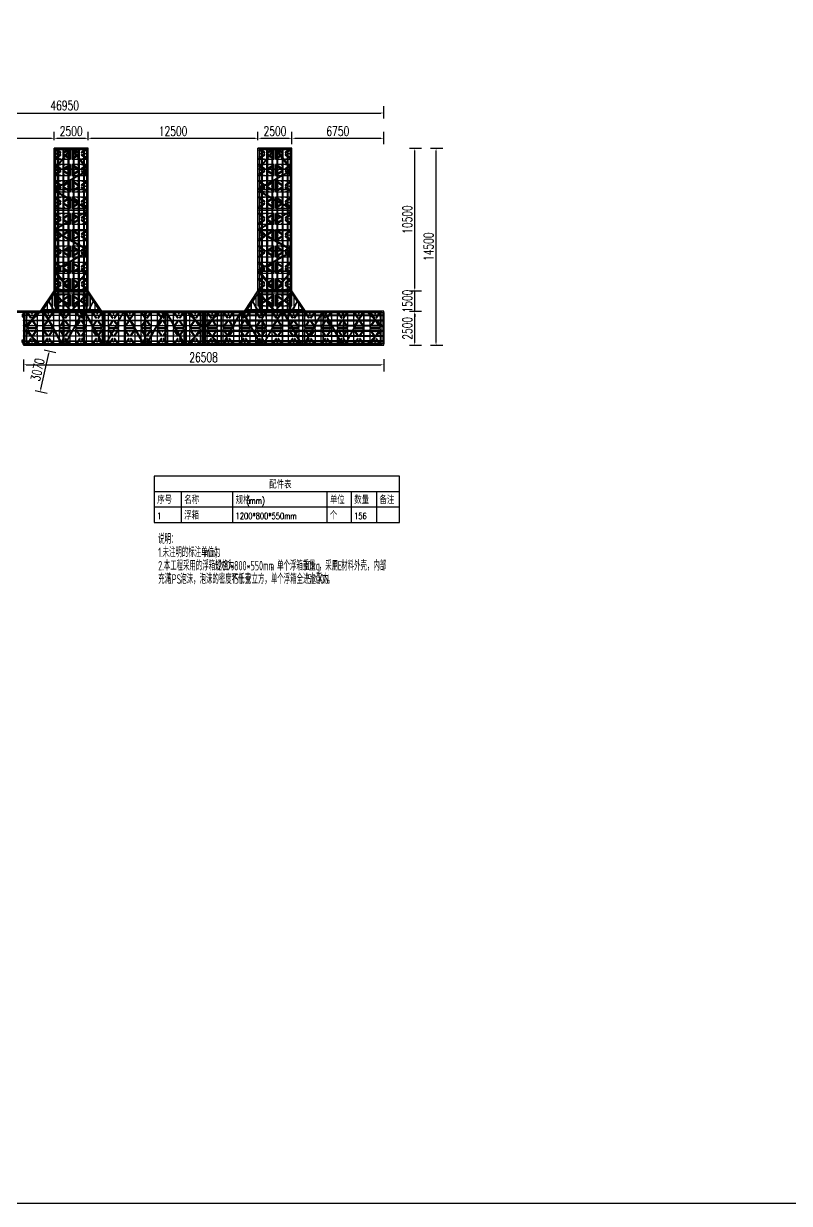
# Model space of a CAD drawing. Extents: x -89702 to 926017, y -610001 to -56924.
# Drawn here: x 331281 to 387639, y -380806 to -293983 of the extents above; entities that cross this region are included whole.
import ezdxf

# ---------------------------------------------------------------- set-up
doc = ezdxf.new("R2010")
doc.units = 0
doc.header["$LTSCALE"] = 10
doc.header["$MEASUREMENT"] = 0
doc.linetypes.add('ACAD_ISO14W100', pattern=[24, 12, -3, 0, -3, 0, -3, 0, -3])
for name, color, linetype in [('L-构造线', 6, 'Continuous'), ('PUB_DIM', 3, 'Continuous'), ('PUB_TAB', 7, 'Continuous'), ('PUB_TEXT', 7, 'Continuous'), ('STAIR', 2, 'Continuous'), ('W-ALUMINUM_FRAME铝架', 30, 'Continuous'), ('W-FLOAT_BOWL浮筒', 253, 'Continuous'), ('W-STEEL_FRAME钢架', 3, 'Continuous'), ('W-STEEL_KEEL钢龙骨', 5, 'Continuous')]:
    doc.layers.add(name, color=color, linetype=linetype)
doc.styles.add('_TCH_TAB', font='SIMPLEX', dxfattribs={"bigfont": 'GBCBIG'})
doc.styles.get("Standard").update_dxf_attribs({"font": 'gbenor.shx', "bigfont": 'gbcbig.shx'})
doc.styles.add('STANDARD_T3', font='simplex.shx', dxfattribs={"width": 0.7, "bigfont": 'gbcbig.shx'})
doc.dimstyles.new('W&&200', dxfattribs={"dimtxt": 700, "dimasz": 200, "dimexe": 500, "dimexo": 600, "dimgap": 200, "dimtad": 1, "dimdec": 0, "dimzin": 0, "dimdsep": 46, "dimtxsty": 'STANDARD_T3', "dimcen": 0.09, "dimclrd": 1, "dimclre": 1, "dimclrt": 7, "dimazin": 2, "dimtfac": 1, "dimtdec": 0, "dimtix": 1, "dimtmove": 2, "dimatfit": 3, "dimfxl": 0, "dimtolj": 1, "dimtzin": 0, "dimarcsym": 0})

# ---------------------------------------------------------------- blocks, each defined once
blk = doc.blocks.new('01')
h = blk.add_hatch()
h.set_pattern_fill('HOUND', color=77, scale=5)
h.set_pattern_definition([(0, (0, 0), (31.75, 7.9375), [127, -63.5]), (90, (0, 0), (-7.9375, -31.75), [127, -63.5])])
h.paths.add_polyline_path([(50227, 12928), (50227, 12728), (50427, 12728), (50427, 12928)])
h.paths.add_polyline_path([(50382, 12893, -1), (50402, 12893, -1)], flags=16)
h.paths.add_polyline_path([(50252, 12893, -1), (50272, 12893, -1)], flags=16)
h.paths.add_polyline_path([(50402, 12763, -1), (50382, 12763, -1)], flags=16)
h.paths.add_polyline_path([(50272, 12763, -1), (50252, 12763, -1)], flags=16)
at = {"color": 251}
blk.add_lwpolyline([(50227, 12928), (50427, 12928), (50427, 12728), (50227, 12728)], close=True, dxfattribs=at)
at = {"color": 6}
for centre in [(50262, 12893), (50262, 12763), (50392, 12893), (50392, 12763)]:
    blk.add_circle(centre, 10, dxfattribs=at)
blk = doc.blocks.new('*U999')
at = {"color": 4}
blk.add_lwpolyline([(-6627, 17.5), (6627, 17.5), (6627, -17.5), (-6627, -17.5)], close=True, dxfattribs=at)
blk = doc.blocks.new('*U1000')
at = {"layer": 'W-STEEL_KEEL钢龙骨', "color": 0, "linetype": 'ByBlock', "lineweight": -2, "transparency": 16777216}
for p in [(0, 1900), (0, 1520), (0, 1140), (0, 760), (0, 380), (0, 0)]:
    blk.add_blockref('*U999', p, dxfattribs=at)
blk = doc.blocks.new('*U1001')
at = {"color": 4}
blk.add_lwpolyline([(-6627, 17.5), (6627, 17.5), (6627, -17.5), (-6627, -17.5)], close=True, dxfattribs=at)
blk = doc.blocks.new('*U1002')
at = {"layer": 'W-STEEL_KEEL钢龙骨', "color": 0, "linetype": 'ByBlock', "lineweight": -2, "transparency": 16777216}
for p in [(0, 1900), (0, 1520), (0, 1140), (0, 760), (0, 380), (0, 0)]:
    blk.add_blockref('*U1001', p, dxfattribs=at)
blk = doc.blocks.new('*U1003')
at = {"color": 1}
blk.add_lwpolyline([(-25, 1156.5), (25, 1156.5), (25, -1156.5), (-25, -1156.5)], close=True, dxfattribs=at)
blk = doc.blocks.new('*U1004')
at = {"layer": 'W-ALUMINUM_FRAME铝架', "color": 0, "linetype": 'ByBlock', "lineweight": -2, "transparency": 16777216}
for p in [(0, 0), (1500, 0), (3000, 0), (4500, 0), (6000, 0), (7500, 0), (9000, 0), (10500, 0)]:
    blk.add_blockref('*U1003', p, dxfattribs=at)
blk = doc.blocks.new('*U1009')
at = {"color": 1}
blk.add_lwpolyline([(-25, 1156.5), (25, 1156.5), (25, -1156.5), (-25, -1156.5)], close=True, dxfattribs=at)
blk = doc.blocks.new('*U1010')
at = {"layer": 'W-ALUMINUM_FRAME铝架', "color": 0, "linetype": 'ByBlock', "lineweight": -2, "transparency": 16777216}
for p in [(0, 0), (1500, 0), (3000, 0), (4500, 0), (6000, 0), (7500, 0), (9000, 0), (10500, 0)]:
    blk.add_blockref('*U1009', p, dxfattribs=at)
blk = doc.blocks.new('*U1013')
at = {"layer": 'W-STEEL_FRAME钢架', "color": 1, "linetype": 'ByBlock'}
blk.add_lwpolyline([(-25, 1150), (25, 1150), (25, -1150), (-25, -1150)], close=True, dxfattribs=at)
blk = doc.blocks.new('*U1014')
at = {"layer": 'W-ALUMINUM_FRAME铝架', "color": 0, "linetype": 'ByBlock', "lineweight": -2, "transparency": 16777216}
for p in [(0, 0), (1500, 0), (3000, 0), (4500, 0), (6000, 0), (7500, 0)]:
    blk.add_blockref('*U1013', p, dxfattribs=at)
blk = doc.blocks.new('*U1015')
at = {"layer": 'W-STEEL_KEEL钢龙骨', "color": 4}
blk.add_lwpolyline([(5950, -18), (-5930, -18), (-5930, 17), (5950, 17)], close=True, dxfattribs=at)
blk = doc.blocks.new('*U1016')
at = {"layer": 'W-STEEL_KEEL钢龙骨', "color": 0, "linetype": 'ByBlock', "lineweight": -2, "transparency": 16777216}
for p in [(0, 1900), (0, 1520), (0, 1140), (0, 760), (0, 380), (0, 0)]:
    blk.add_blockref('*U1015', p, dxfattribs=at)
blk = doc.blocks.new('*U1017')
at = {"layer": 'W-STEEL_FRAME钢架', "color": 1, "linetype": 'ByBlock'}
blk.add_lwpolyline([(-25, 1150), (25, 1150), (25, -1150), (-25, -1150)], close=True, dxfattribs=at)
blk = doc.blocks.new('*U1018')
at = {"layer": 'W-ALUMINUM_FRAME铝架', "color": 0, "linetype": 'ByBlock', "lineweight": -2, "transparency": 16777216}
for p in [(0, 0), (1500, 0), (3000, 0), (4500, 0), (6000, 0), (7500, 0)]:
    blk.add_blockref('*U1017', p, dxfattribs=at)
blk = doc.blocks.new('*U1019')
at = {"layer": 'W-STEEL_KEEL钢龙骨', "color": 4}
blk.add_lwpolyline([(5950, -18), (-5930, -18), (-5930, 17), (5950, 17)], close=True, dxfattribs=at)
blk = doc.blocks.new('*U1020')
at = {"layer": 'W-STEEL_KEEL钢龙骨', "color": 0, "linetype": 'ByBlock', "lineweight": -2, "transparency": 16777216}
for p in [(0, 1900), (0, 1520), (0, 1140), (0, 760), (0, 380), (0, 0)]:
    blk.add_blockref('*U1019', p, dxfattribs=at)
blk = doc.blocks.new('*D1117')
at = {"layer": 'Defpoints', "color": 0, "transparency": 16777216}
for p in [(351031, -302448), (351031, -313655), (357781, -315155)]:
    blk.add_point(p, dxfattribs=at)
at = {"layer": 'W-STEEL_FRAME钢架', "color": 1, "lineweight": -2, "transparency": 16777216}
for p, q in [((351031, -302848), (351031, -301948)), ((357781, -302848), (357781, -301948)), ((357581, -302448), (351231, -302448))]:
    blk.add_line(p, q, dxfattribs=at)
at = {"layer": 'W-STEEL_FRAME钢架', "color": 1, "transparency": 16777216}
for points in [[(351231, -302415), (351231, -302482), (351031, -302448)], [(357581, -302415), (357581, -302482), (357781, -302448)]]:
    blk.add_solid(points, dxfattribs=at)
at = {"layer": 'W-STEEL_FRAME钢架', "color": 7, "transparency": 16777216, "insert": (354406, -301898), "char_height": 700, "attachment_point": 5, "style": 'STANDARD_T3'}
blk.add_mtext('\\A1;6750', dxfattribs=at)
blk = doc.blocks.new('*D1118')
at = {"layer": 'Defpoints', "color": 0, "transparency": 16777216}
for p in [(348531, -302448), (348531, -303155), (351031, -313655)]:
    blk.add_point(p, dxfattribs=at)
at = {"layer": 'W-STEEL_FRAME钢架', "color": 1, "lineweight": -2, "transparency": 16777216}
for p, q in [((348531, -302555), (348531, -301948)), ((351031, -302848), (351031, -301948)), ((350831, -302448), (348731, -302448))]:
    blk.add_line(p, q, dxfattribs=at)
at = {"layer": 'W-STEEL_FRAME钢架', "color": 1, "transparency": 16777216}
for points in [[(348731, -302415), (348731, -302482), (348531, -302448)], [(350831, -302415), (350831, -302482), (351031, -302448)]]:
    blk.add_solid(points, dxfattribs=at)
at = {"layer": 'W-STEEL_FRAME钢架', "color": 7, "transparency": 16777216, "insert": (349781, -301898), "char_height": 700, "attachment_point": 5, "style": 'STANDARD_T3'}
blk.add_mtext('\\A1;2500', dxfattribs=at)
blk = doc.blocks.new('*D1119')
at = {"layer": 'Defpoints', "color": 0, "transparency": 16777216}
for p in [(336031, -302448), (336031, -303155), (348531, -303155)]:
    blk.add_point(p, dxfattribs=at)
at = {"layer": 'W-STEEL_FRAME钢架', "color": 1, "lineweight": -2, "transparency": 16777216}
for p, q in [((336031, -302555), (336031, -301948)), ((348531, -302555), (348531, -301948)), ((348331, -302448), (336231, -302448))]:
    blk.add_line(p, q, dxfattribs=at)
at = {"layer": 'W-STEEL_FRAME钢架', "color": 1, "transparency": 16777216}
for points in [[(336231, -302415), (336231, -302482), (336031, -302448)], [(348331, -302415), (348331, -302482), (348531, -302448)]]:
    blk.add_solid(points, dxfattribs=at)
at = {"layer": 'W-STEEL_FRAME钢架', "color": 7, "transparency": 16777216, "insert": (342281, -301898), "char_height": 700, "attachment_point": 5, "style": 'STANDARD_T3'}
blk.add_mtext('\\A1;12500', dxfattribs=at)
blk = doc.blocks.new('*D1120')
at = {"layer": 'Defpoints', "color": 0, "transparency": 16777216}
for p in [(333531, -302448), (333531, -303155), (336031, -303155)]:
    blk.add_point(p, dxfattribs=at)
at = {"layer": 'W-STEEL_FRAME钢架', "color": 1, "lineweight": -2, "transparency": 16777216}
for p, q in [((333531, -302555), (333531, -301948)), ((336031, -302555), (336031, -301948)), ((335831, -302448), (333731, -302448))]:
    blk.add_line(p, q, dxfattribs=at)
at = {"layer": 'W-STEEL_FRAME钢架', "color": 1, "transparency": 16777216}
for points in [[(333731, -302415), (333731, -302482), (333531, -302448)], [(335831, -302415), (335831, -302482), (336031, -302448)]]:
    blk.add_solid(points, dxfattribs=at)
at = {"layer": 'W-STEEL_FRAME钢架', "color": 7, "transparency": 16777216, "insert": (334781, -301898), "char_height": 700, "attachment_point": 5, "style": 'STANDARD_T3'}
blk.add_mtext('\\A1;2500', dxfattribs=at)
blk = doc.blocks.new('*D1121')
at = {"layer": 'Defpoints', "color": 0, "transparency": 16777216}
for p in [(321031, -302448), (321031, -303155), (333531, -303155)]:
    blk.add_point(p, dxfattribs=at)
at = {"layer": 'W-STEEL_FRAME钢架', "color": 1, "lineweight": -2, "transparency": 16777216}
for p, q in [((321031, -302555), (321031, -301948)), ((333531, -302555), (333531, -301948)), ((333331, -302448), (321231, -302448))]:
    blk.add_line(p, q, dxfattribs=at)
at = {"layer": 'W-STEEL_FRAME钢架', "color": 1, "transparency": 16777216}
for points in [[(321231, -302415), (321231, -302482), (321031, -302448)], [(333331, -302415), (333331, -302482), (333531, -302448)]]:
    blk.add_solid(points, dxfattribs=at)
at = {"layer": 'W-STEEL_FRAME钢架', "color": 7, "transparency": 16777216, "insert": (327281, -301898), "char_height": 700, "attachment_point": 5, "style": 'STANDARD_T3'}
blk.add_mtext('\\A1;12500', dxfattribs=at)
blk = doc.blocks.new('*D1124')
at = {"layer": 'Defpoints', "color": 0, "transparency": 16777216}
for p in [(357781, -315155), (360070, -315155), (357781, -317655)]:
    blk.add_point(p, dxfattribs=at)
at = {"layer": 'W-STEEL_FRAME钢架', "color": 1, "lineweight": -2, "transparency": 16777216}
for p, q in [((359670, -315155), (360570, -315155)), ((360070, -317455), (360070, -315355)), ((359670, -317655), (360570, -317655))]:
    blk.add_line(p, q, dxfattribs=at)
at = {"layer": 'W-STEEL_FRAME钢架', "color": 1, "transparency": 16777216}
for points in [[(360037, -315355), (360104, -315355), (360070, -315155)], [(360037, -317455), (360104, -317455), (360070, -317655)]]:
    blk.add_solid(points, dxfattribs=at)
at = {"layer": 'W-STEEL_FRAME钢架', "color": 7, "transparency": 16777216, "insert": (359520, -316405), "char_height": 700, "attachment_point": 5, "rotation": 90, "style": 'STANDARD_T3'}
blk.add_mtext('\\A1;2500', dxfattribs=at)
blk = doc.blocks.new('*D1133')
at = {"layer": 'Defpoints', "color": 0, "transparency": 16777216}
for p in [(331273, -317656), (357781, -317655), (357781, -319090)]:
    blk.add_point(p, dxfattribs=at)
at = {"layer": 'W-STEEL_FRAME钢架', "color": 1, "lineweight": -2, "transparency": 16777216}
for p, q in [((331273, -318691), (331273, -319591)), ((331473, -319091), (357581, -319090)), ((357781, -318690), (357781, -319590))]:
    blk.add_line(p, q, dxfattribs=at)
at = {"layer": 'W-STEEL_FRAME钢架', "color": 1, "transparency": 16777216}
for points in [[(331473, -319057), (331473, -319124), (331273, -319091)], [(357581, -319056), (357581, -319123), (357781, -319090)]]:
    blk.add_solid(points, dxfattribs=at)
at = {"layer": 'W-STEEL_FRAME钢架', "color": 7, "transparency": 16777216, "insert": (344527, -318540), "char_height": 700, "attachment_point": 5, "rotation": 0.00177, "style": 'STANDARD_T3'}
blk.add_mtext('\\A1;26508', dxfattribs=at)
blk = doc.blocks.new('*D1134')
at = {"layer": 'Defpoints', "color": 0, "transparency": 16777216}
for p in [(331273, -317656), (333175, -318073), (330616, -320655)]:
    blk.add_point(p, dxfattribs=at)
at = {"layer": 'W-STEEL_FRAME钢架', "color": 1, "lineweight": -2, "transparency": 16777216}
for p, q in [((332560, -320877), (333132, -318268)), ((332784, -317987), (333663, -318180)), ((332127, -320987), (333006, -321179))]:
    blk.add_line(p, q, dxfattribs=at)
at = {"layer": 'W-STEEL_FRAME钢架', "color": 1, "transparency": 16777216}
for points in [[(333100, -318261), (333165, -318276), (333175, -318073)], [(332528, -320870), (332593, -320884), (332517, -321072)]]:
    blk.add_solid(points, dxfattribs=at)
at = {"layer": 'W-STEEL_FRAME钢架', "color": 7, "transparency": 16777216, "insert": (332309, -319455), "char_height": 700, "attachment_point": 5, "rotation": 77.63468, "style": 'STANDARD_T3'}
blk.add_mtext('\\A1;3070', dxfattribs=at)
blk = doc.blocks.new('*D1135')
at = {"layer": 'Defpoints', "color": 0, "transparency": 16777216}
for p in [(351031, -313655), (360070, -313655), (357781, -315155)]:
    blk.add_point(p, dxfattribs=at)
at = {"layer": 'W-STEEL_FRAME钢架', "color": 1, "lineweight": -2, "transparency": 16777216}
for p, q in [((360070, -313455), (360070, -313255)), ((359670, -313655), (360570, -313655)), ((360070, -315155), (360070, -313655)), ((359670, -315155), (360570, -315155)), ((360070, -315355), (360070, -315555))]:
    blk.add_line(p, q, dxfattribs=at)
at = {"layer": 'W-STEEL_FRAME钢架', "color": 1, "transparency": 16777216}
for points in [[(360037, -313455), (360104, -313455), (360070, -313655)], [(360037, -315355), (360104, -315355), (360070, -315155)]]:
    blk.add_solid(points, dxfattribs=at)
at = {"layer": 'W-STEEL_FRAME钢架', "color": 7, "transparency": 16777216, "insert": (359520, -314405), "char_height": 700, "attachment_point": 5, "rotation": 90, "style": 'STANDARD_T3'}
blk.add_mtext('\\A1;1500', dxfattribs=at)
blk = doc.blocks.new('*D1136')
at = {"layer": 'Defpoints', "color": 0, "transparency": 16777216}
for p in [(351031, -303155), (360070, -303155), (351031, -313655)]:
    blk.add_point(p, dxfattribs=at)
at = {"layer": 'W-STEEL_FRAME钢架', "color": 1, "lineweight": -2, "transparency": 16777216}
for p, q in [((359670, -303155), (360570, -303155)), ((360070, -313455), (360070, -303355)), ((359670, -313655), (360570, -313655))]:
    blk.add_line(p, q, dxfattribs=at)
at = {"layer": 'W-STEEL_FRAME钢架', "color": 1, "transparency": 16777216}
for points in [[(360037, -303355), (360104, -303355), (360070, -303155)], [(360037, -313455), (360104, -313455), (360070, -313655)]]:
    blk.add_solid(points, dxfattribs=at)
at = {"layer": 'W-STEEL_FRAME钢架', "color": 7, "transparency": 16777216, "insert": (359520, -308405), "char_height": 700, "attachment_point": 5, "rotation": 90, "style": 'STANDARD_T3'}
blk.add_mtext('\\A1;10500', dxfattribs=at)
blk = doc.blocks.new('fx1200')
for p, q in [((1200, 276), (0, 276)), ((0, 276), (0, -524)), ((121, 187), (116, 177)), ((116, 177), (118, 165)), ((118, 165), (121, 155)), ((128, 196), (121, 187)), ((121, 155), (129, 147)), ((126, 172), (129, 182)), ((128, 162), (126, 172)), ((139, 201), (128, 196)), ((134, 155), (128, 162)), ((129, 182), (136, 190)), ((129, 172), (131, 180)), ((131, 164), (129, 172)), ((137, 159), (129, 147)), ((129, 147), (453, -63)), ((131, 180), (137, 187)), ((137, 159), (131, 164)), ((134, 155), (458, -56)), ((136, 190), (145, 192)), ((137, 187), (145, 189)), ((153, 185), (137, 159)), ((461, -53), (137, 159)), ((150, 201), (139, 201)), ((145, 192), (155, 189)), ((145, 189), (153, 185)), ((159, 197), (150, 201)), ((159, 197), (153, 185)), ((153, 185), (477, -24)), ((478, -21), (155, 189)), ((483, -12), (159, 197)), ((1041, 197), (717, -12)), ((1045, 189), (722, -21)), ((723, -24), (1047, 185)), ((1064, 159), (741, -53)), ((742, -56), (1066, 155)), ((747, -63), (1071, 147)), ((1052, 201), (1041, 197)), ((1047, 185), (1041, 197)), ((1045, 189), (1055, 192)), ((1047, 185), (1055, 189)), ((1047, 185), (1064, 159)), ((1063, 201), (1052, 201)), ((1055, 192), (1064, 190)), ((1055, 189), (1063, 187)), ((1072, 196), (1063, 201)), ((1063, 187), (1069, 180)), ((1064, 190), (1072, 182)), ((1069, 164), (1064, 159)), ((1064, 159), (1071, 147)), ((1072, 162), (1066, 155)), ((1069, 180), (1071, 172)), ((1071, 172), (1069, 164)), ((1071, 147), (1079, 155)), ((1080, 187), (1072, 196)), ((1072, 182), (1076, 172)), ((1076, 172), (1072, 162)), ((1079, 155), (1084, 165)), ((1084, 177), (1080, 187)), ((1084, 165), (1084, 177)), ((1200, -524), (1200, 276)), ((0, -524), (1200, -524)), ((118, -412), (116, -423)), ((116, -423), (121, -435)), ((121, -402), (118, -412)), ((129, -393), (121, -402)), ((121, -435), (128, -443)), ((126, -420), (128, -410)), ((129, -430), (126, -420)), ((128, -410), (134, -402)), ((128, -443), (139, -448)), ((453, -184), (129, -393)), ((129, -393), (137, -405)), ((129, -420), (131, -412)), ((131, -428), (129, -420)), ((136, -437), (129, -430)), ((131, -412), (137, -405)), ((137, -433), (131, -428)), ((132, -123), (134, -113)), ((134, -135), (132, -123)), ((134, -113), (140, -103)), ((140, -145), (134, -135)), ((458, -192), (134, -402)), ((145, -438), (136, -437)), ((137, -405), (461, -195)), ((153, -433), (137, -405)), ((145, -435), (137, -433)), ((139, -448), (150, -448)), ((140, -103), (150, -96)), ((150, -150), (140, -145)), ((153, -433), (145, -435)), ((155, -437), (145, -438)), ((150, -96), (161, -95)), ((161, -153), (150, -150)), ((150, -448), (159, -443)), ((477, -222), (153, -433)), ((153, -433), (159, -443)), ((155, -437), (478, -225)), ((159, -443), (483, -234)), ((161, -95), (171, -96)), ((171, -150), (161, -153)), ((171, -96), (180, -103)), ((180, -145), (171, -150)), ((180, -103), (187, -113)), ((187, -135), (180, -145)), ((187, -113), (188, -123)), ((188, -123), (187, -135)), ((461, -53), (453, -63)), ((453, -63), (464, -68)), ((464, -180), (453, -184)), ((453, -184), (461, -195)), ((467, -59), (458, -56)), ((458, -192), (467, -189)), ((461, -53), (477, -24)), ((469, -54), (461, -53)), ((461, -195), (469, -192)), ((461, -195), (477, -222)), ((464, -68), (475, -68)), ((475, -180), (464, -180)), ((478, -56), (467, -59)), ((467, -189), (478, -190)), ((475, -53), (469, -54)), ((469, -192), (475, -194)), ((482, -48), (475, -53)), ((475, -68), (485, -63)), ((485, -185), (475, -180)), ((475, -194), (482, -200)), ((483, -12), (477, -24)), ((477, -24), (482, -31)), ((482, -217), (477, -222)), ((477, -222), (483, -234)), ((478, -21), (485, -29)), ((485, -49), (478, -56)), ((478, -190), (485, -199)), ((485, -219), (478, -225)), ((482, -31), (485, -39)), ((485, -39), (482, -48)), ((482, -200), (485, -209)), ((485, -209), (482, -217)), ((491, -21), (483, -12)), ((483, -234), (491, -225)), ((485, -29), (488, -39)), ((488, -39), (485, -49)), ((485, -63), (493, -54)), ((493, -194), (485, -185)), ((485, -199), (488, -209)), ((488, -209), (485, -219)), ((496, -31), (491, -21)), ((491, -225), (496, -215)), ((493, -54), (496, -43)), ((496, -204), (493, -194)), ((496, -43), (496, -31)), ((496, -215), (496, -204)), ((709, -21), (704, -31)), ((704, -31), (704, -43)), ((704, -43), (707, -54)), ((707, -194), (704, -204)), ((704, -204), (704, -215)), ((704, -215), (709, -225)), ((707, -54), (715, -63)), ((715, -185), (707, -194)), ((717, -12), (709, -21)), ((709, -225), (717, -234)), ((712, -39), (715, -29)), ((715, -49), (712, -39)), ((712, -209), (715, -199)), ((715, -219), (712, -209)), ((715, -29), (722, -21)), ((723, -56), (715, -49)), ((715, -63), (725, -68)), ((725, -180), (715, -185)), ((715, -199), (723, -190)), ((722, -225), (715, -219)), ((717, -12), (723, -24)), ((717, -39), (718, -31)), ((718, -48), (717, -39)), ((717, -209), (718, -200)), ((718, -217), (717, -209)), ((723, -222), (717, -234)), ((717, -234), (1041, -443)), ((718, -31), (723, -24)), ((725, -53), (718, -48)), ((718, -200), (725, -194)), ((723, -222), (718, -217)), ((722, -225), (1045, -437)), ((741, -53), (723, -24)), ((733, -59), (723, -56)), ((723, -190), (733, -189)), ((741, -195), (723, -222)), ((1047, -433), (723, -222)), ((733, -54), (725, -53)), ((725, -68), (736, -68)), ((736, -180), (725, -180)), ((725, -194), (733, -192)), ((741, -53), (733, -54)), ((742, -56), (733, -59)), ((733, -189), (742, -192)), ((733, -192), (741, -195)), ((736, -68), (747, -63)), ((747, -184), (736, -180)), ((741, -53), (747, -63)), ((747, -184), (741, -195)), ((741, -195), (1064, -405)), ((1066, -402), (742, -192)), ((1071, -393), (747, -184)), ((1015, -113), (1012, -123)), ((1012, -123), (1015, -135)), ((1020, -103), (1015, -113)), ((1015, -135), (1020, -145)), ((1029, -96), (1020, -103)), ((1020, -145), (1029, -150)), ((1041, -95), (1029, -96)), ((1029, -150), (1041, -153)), ((1050, -96), (1041, -95)), ((1041, -153), (1050, -150)), ((1041, -443), (1047, -433)), ((1041, -443), (1052, -448)), ((1055, -438), (1045, -437)), ((1047, -433), (1064, -405)), ((1055, -435), (1047, -433)), ((1060, -103), (1050, -96)), ((1050, -150), (1060, -145)), ((1052, -448), (1063, -448)), ((1063, -433), (1055, -435)), ((1064, -437), (1055, -438)), ((1066, -113), (1060, -103)), ((1060, -145), (1066, -135)), ((1069, -428), (1063, -433)), ((1063, -448), (1072, -443)), ((1071, -393), (1064, -405)), ((1064, -405), (1069, -412)), ((1072, -430), (1064, -437)), ((1068, -123), (1066, -113)), ((1066, -135), (1068, -123)), ((1066, -402), (1072, -410)), ((1069, -412), (1071, -420)), ((1071, -420), (1069, -428)), ((1079, -402), (1071, -393)), ((1072, -410), (1076, -420)), ((1076, -420), (1072, -430)), ((1072, -443), (1080, -435)), ((1084, -412), (1079, -402)), ((1080, -435), (1084, -423)), ((1084, -423), (1084, -412))]:
    blk.add_line(p, q)
for centre in [(35, 126), (75, 241), (425, 241), (775, 241), (1125, 241), (1165, 126), (35, -374), (75, -489), (425, -489), (775, -489), (1125, -489), (1165, -374)]:
    blk.add_circle(centre, 7)
blk = doc.blocks.new('*U1095')
at = {"layer": 'W-FLOAT_BOWL浮筒', "xscale": -1, "rotation": 180}
for p in [(-1250, -124), (50, -124)]:
    blk.add_blockref('fx1200', p, dxfattribs=at)
blk = doc.blocks.new('*U1096')
at = {"layer": 'W-FLOAT_BOWL浮筒', "color": 0, "linetype": 'ByBlock', "lineweight": -2, "transparency": 16777216}
for p in [(0, 0), (0, -1200), (0, -2400), (0, -3600), (0, -4800), (0, -6000), (0, -7200), (0, -8400), (0, -9600), (0, -10800)]:
    blk.add_blockref('*U1095', p, dxfattribs=at)
blk = doc.blocks.new('*U1097')
at = {"layer": 'W-FLOAT_BOWL浮筒', "xscale": -1, "rotation": 180}
for p in [(-1250, -124), (50, -124)]:
    blk.add_blockref('fx1200', p, dxfattribs=at)
blk = doc.blocks.new('*U1098')
at = {"layer": 'W-FLOAT_BOWL浮筒', "color": 0, "linetype": 'ByBlock', "lineweight": -2, "transparency": 16777216}
for p in [(0, 0), (0, -1200), (0, -2400), (0, -3600), (0, -4800), (0, -6000), (0, -7200), (0, -8400), (0, -9600), (0, -10800)]:
    blk.add_blockref('*U1097', p, dxfattribs=at)
blk = doc.blocks.new('*U1105')
at = {"layer": 'W-FLOAT_BOWL浮筒', "rotation": 90.00000000101699}
for p in [(-124, 50), (-124, -1250)]:
    blk.add_blockref('fx1200', p, dxfattribs=at)
blk = doc.blocks.new('*U1106')
at = {"layer": 'W-FLOAT_BOWL浮筒', "color": 0, "linetype": 'ByBlock', "lineweight": -2, "transparency": 16777216}
for p in [(0, 0), (1200, 0), (2400, 0), (3600, 0), (4800, 0), (6000, 0), (7200, 0), (8400, 0), (9600, 0), (10800, 0), (12000, 0)]:
    blk.add_blockref('*U1105', p, dxfattribs=at)
blk = doc.blocks.new('*U1109')
at = {"layer": 'W-FLOAT_BOWL浮筒', "rotation": 90.00000000101699}
for p in [(-124, 50), (-124, -1250)]:
    blk.add_blockref('fx1200', p, dxfattribs=at)
blk = doc.blocks.new('*U1110')
at = {"layer": 'W-FLOAT_BOWL浮筒', "color": 0, "linetype": 'ByBlock', "lineweight": -2, "transparency": 16777216}
for p in [(0, 0), (1200, 0), (2400, 0), (3600, 0), (4800, 0), (6000, 0), (7200, 0), (8400, 0), (9600, 0), (10800, 0), (12000, 0)]:
    blk.add_blockref('*U1109', p, dxfattribs=at)
blk = doc.blocks.new('*D2432')
at = {"layer": 'Defpoints', "color": 0, "transparency": 16777216}
for p in [(357781, -300563), (310831, -301948), (357781, -301948)]:
    blk.add_point(p, dxfattribs=at)
at = {"layer": 'W-STEEL_FRAME钢架', "color": 1, "lineweight": -2, "transparency": 16777216}
for p, q in [((310831, -300963), (310831, -300063)), ((357781, -300963), (357781, -300063)), ((311031, -300563), (357581, -300563))]:
    blk.add_line(p, q, dxfattribs=at)
at = {"layer": 'W-STEEL_FRAME钢架', "color": 1, "transparency": 16777216}
for points in [[(311031, -300530), (311031, -300596), (310831, -300563)], [(357581, -300530), (357581, -300596), (357781, -300563)]]:
    blk.add_solid(points, dxfattribs=at)
at = {"layer": 'W-STEEL_FRAME钢架', "color": 7, "transparency": 16777216, "insert": (334306, -300013), "char_height": 700, "attachment_point": 5, "style": 'STANDARD_T3'}
blk.add_mtext('\\A1;46950', dxfattribs=at)
blk = doc.blocks.new('*D2433')
at = {"layer": 'Defpoints', "color": 0, "transparency": 16777216}
for p in [(360570, -303155), (361636, -303155), (360570, -317655)]:
    blk.add_point(p, dxfattribs=at)
at = {"layer": 'W-STEEL_FRAME钢架', "color": 1, "lineweight": -2, "transparency": 16777216}
for p, q in [((361236, -303155), (362136, -303155)), ((361636, -317455), (361636, -303355)), ((361236, -317655), (362136, -317655))]:
    blk.add_line(p, q, dxfattribs=at)
at = {"layer": 'W-STEEL_FRAME钢架', "color": 1, "transparency": 16777216}
for points in [[(361603, -303355), (361670, -303355), (361636, -303155)], [(361603, -317455), (361670, -317455), (361636, -317655)]]:
    blk.add_solid(points, dxfattribs=at)
at = {"layer": 'W-STEEL_FRAME钢架', "color": 7, "transparency": 16777216, "insert": (361086, -310405), "char_height": 700, "attachment_point": 5, "rotation": 90, "style": 'STANDARD_T3'}
blk.add_mtext('\\A1;14500', dxfattribs=at)

msp = doc.modelspace()

# ---------------------------------------------------------------- linework, layer by layer
at = {"color": 4}
for p, q in [((333530.8, -313655.4), (333630.8, -313685.7)), ((336030.8, -313655.4), (335930.8, -313685.7)), ((348530.8, -313655.4), (348630.8, -313685.7)), ((351030.8, -313655.4), (350930.8, -313685.7))]:
    msp.add_line(p, q, dxfattribs=at)
msp.add_line((331376.3, -317555.4), (331376.3, -315255.4))
at = {"color": 0}
for p, q in [((344426.4, -317554.8), (344426.4, -315255.4)), ((344626.4, -315255.4), (344626.4, -317555.2)), ((345888.8, -315242.4), (345878.8, -315242.4)), ((357564.8, -315242.4), (357574.8, -315242.4)), ((343165.3, -317568.4), (343175.3, -317568.4))]:
    msp.add_line(p, q, dxfattribs=at)
at = {"color": 3}
for points in [[(331283.3, -315255.4), (344517.3, -315255.4), (344517.3, -315155.4), (331283.3, -315155.4)], [(344537.3, -315255.4), (357780.8, -315255.4), (357780.8, -315155.4), (344537.3, -315155.4)], [(344517.3, -317555.4), (331272.4, -317555.4), (331272.4, -317655.4), (344517.3, -317655.4)], [(357780.8, -317555.4), (344537.3, -317555.4), (344537.3, -317655.4), (357780.8, -317655.4)]]:
    msp.add_lwpolyline(points, close=True, dxfattribs=at)
at = {"color": 6}
for points in [[(332722.3, -315048.4), (332662.3, -315138.4), (336899.3, -315138.4), (336839.3, -315048.4)], [(347722.3, -315048.4), (347662.3, -315138.4), (351899.3, -315138.4), (351839.3, -315048.4)], [(331296.3, -317555.4), (331386.3, -317555.4), (331386.3, -315255.4), (331296.3, -315255.4)], [(344506.4, -317554.8), (344416.4, -317554.8), (344416.4, -315255.4), (344506.4, -315255.4)], [(344546.4, -315255.4), (344636.4, -315255.4), (344636.4, -317555.2), (344546.4, -317555.2)]]:
    msp.add_lwpolyline(points, close=True, dxfattribs=at)
at = {"color": 4}
for points in [[(332722.3, -315048.4), (336839.3, -315048.4)], [(347722.3, -315048.4), (351839.3, -315048.4)]]:
    msp.add_lwpolyline(points, dxfattribs=at)
at = {"layer": 'L-构造线'}
msp.add_lwpolyline([(-6086.7, -56924.3), (818318, -56924.3), (818318, -380806), (-6086.7, -380806)], close=True, dxfattribs=at)
at = {"layer": 'PUB_DIM', "color": 2}
for points in [[(335997.5, -313785.7), (335930.8, -313685.7), (333630.8, -313685.7), (333564.1, -313785.7)], [(335930.8, -313685.7), (335930.8, -313585.7), (333630.8, -313585.7), (333630.8, -313685.7)], [(350997.5, -313785.7), (350930.8, -313685.7), (348630.8, -313685.7), (348564.1, -313785.7)], [(350930.8, -313685.7), (350930.8, -313585.7), (348630.8, -313585.7), (348630.8, -313685.7)]]:
    msp.add_lwpolyline(points, close=True, dxfattribs=at)
at = {"layer": 'PUB_DIM', "color": 1}
for points in [[(335880.8, -313785.7), (335930.8, -313785.7)], [(350880.8, -313785.7), (350930.8, -313785.7)]]:
    msp.add_lwpolyline(points, dxfattribs=at)
at = {"layer": 'PUB_TAB', "linetype": 'ByBlock'}
msp.add_lwpolyline([(340886.5, -330686.8), (358956.4, -330686.8), (358956.4, -327283.5), (340886.5, -327283.5)], close=True, dxfattribs=at)
for points in [[(340886.5, -328418), (358956.4, -328418)], [(342875.7, -328418), (342875.7, -330686.8)], [(346659.6, -328418), (346659.6, -330686.8)], [(353589.2, -328418), (353589.2, -330686.8)], [(355388, -328418), (355388, -330686.8)], [(357244.1, -328418), (357244.1, -330686.8)], [(340886.5, -329552.4), (358956.4, -329552.4)]]:
    msp.add_lwpolyline(points, dxfattribs=at)
at = {"layer": 'STAIR'}
for p, q in [((332530.8, -315155.4), (337030.8, -315155.4)), ((347530.8, -315155.4), (352030.8, -315155.4))]:
    msp.add_line(p, q, dxfattribs=at)
at = {"layer": 'W-ALUMINUM_FRAME铝架', "color": 1}
for points in [[(334741.1, -303255.4), (334671.2, -303255.4), (333630.8, -304590.6), (333630.8, -304676.9), (334741.1, -303255.4)], [(334820.5, -303255.4), (334890.4, -303255.4), (335930.8, -304590.6), (335930.8, -304676.9), (334820.5, -303255.4)], [(349741.1, -303255.4), (349671.2, -303255.4), (348630.8, -304590.6), (348630.8, -304676.9), (349741.1, -303255.4)], [(349820.5, -303255.4), (349890.4, -303255.4), (350930.8, -304590.6), (350930.8, -304676.9), (349820.5, -303255.4)], [(333630.8, -306132.9), (333630.8, -306065.3), (335930.8, -304782.9), (335930.8, -304843.5), (333630.8, -306132.9)], [(348630.8, -306132.9), (348630.8, -306065.3), (350930.8, -304782.9), (350930.8, -304843.5), (348630.8, -306132.9)], [(333630.8, -306284.4), (333630.8, -306352), (335930.8, -307620.9), (335930.8, -307560.4), (333630.8, -306284.4)], [(348630.8, -306284.4), (348630.8, -306352), (350930.8, -307620.9), (350930.8, -307560.4), (348630.8, -306284.4)], [(333630.8, -309132.9), (333630.8, -309065.3), (335930.8, -307782.9), (335930.8, -307843.5), (333630.8, -309132.9)], [(348630.8, -309132.9), (348630.8, -309065.3), (350930.8, -307782.9), (350930.8, -307843.5), (348630.8, -309132.9)], [(333630.8, -309284.4), (333630.8, -309352), (335930.8, -310620.9), (335930.8, -310560.4), (333630.8, -309284.4)], [(348630.8, -309284.4), (348630.8, -309352), (350930.8, -310620.9), (350930.8, -310560.4), (348630.8, -309284.4)], [(333630.8, -312132.9), (333630.8, -312065.3), (335930.8, -310782.9), (335930.8, -310843.5), (333630.8, -312132.9)], [(348630.8, -312132.9), (348630.8, -312065.3), (350930.8, -310782.9), (350930.8, -310843.5), (348630.8, -312132.9)], [(334741.1, -313581.4), (334671.2, -313581.4), (333630.8, -312323.8), (333630.8, -312237.4), (334741.1, -313581.4)], [(334820.5, -313581.4), (334890.4, -313581.4), (335930.8, -312316.2), (335930.8, -312229.9), (334820.5, -313581.4)], [(349741.1, -313581.4), (349671.2, -313581.4), (348630.8, -312323.8), (348630.8, -312237.4), (349741.1, -313581.4)], [(349820.5, -313581.4), (349890.4, -313581.4), (350930.8, -312316.2), (350930.8, -312229.9), (349820.5, -313581.4)], [(333680.8, -313785.7), (333680.8, -315048.4), (333630.8, -315048.4), (333630.8, -313785.7), (333680.8, -313785.7)], [(333680.8, -313935.7), (333680.8, -313863.8), (334728.7, -315048.4), (334659.1, -315048.4), (333680.5, -313935.3)], [(335880.8, -313863.8), (334833, -315048.4), (334902.6, -315048.4), (335881.2, -313935.3), (335880.8, -313863.8)], [(335930.8, -313785.7), (335930.8, -315048.4), (335880.8, -315048.4), (335880.8, -313785.7)], [(348680.8, -313785.7), (348680.8, -315048.4), (348630.8, -315048.4), (348630.8, -313785.7), (348680.8, -313785.7)], [(348680.8, -313935.7), (348680.8, -313863.8), (349728.7, -315048.4), (349659.1, -315048.4), (348680.5, -313935.3)], [(350880.8, -313863.8), (349833, -315048.4), (349902.6, -315048.4), (350881.2, -313935.3), (350880.8, -313863.8)], [(350930.8, -313785.7), (350930.8, -315048.4), (350880.8, -315048.4), (350880.8, -313785.7)], [(333507.8, -315048.4), (333156, -314397.8), (333125.8, -314443.2), (333448.4, -315048.4), (333507.8, -315048.4)], [(336112.3, -315048.4), (336435.8, -314443.2), (336405.6, -314397.8), (336052.8, -315048.4), (336112.3, -315048.4)], [(348507.8, -315048.4), (348156, -314397.8), (348125.8, -314443.2), (348448.4, -315048.4), (348507.8, -315048.4)], [(351112.3, -315048.4), (351435.8, -314443.2), (351405.6, -314397.8), (351052.8, -315048.4), (351112.3, -315048.4)], [(331380.8, -316236.8), (331380.8, -316313.8), (332474.7, -315254.1), (332396.4, -315255.4), (331380.8, -316236.8)], [(332791.9, -315264.2), (332856.7, -315264.2), (334142.2, -317564.2), (334081.1, -317564.2), (332791.9, -315264.2)], [(335640.2, -315264.2), (335575.4, -315264.2), (334304.2, -317564.2), (334365.3, -317564.2), (335640.2, -315264.2)], [(335791.9, -315264.2), (335856.7, -315264.2), (337142.2, -317564.2), (337081.1, -317564.2), (335791.9, -315264.2)], [(338640.2, -315264.2), (338575.4, -315264.2), (337304.2, -317564.2), (337365.3, -317564.2), (338640.2, -315264.2)], [(338791.9, -315264.2), (338856.7, -315264.2), (340142.2, -317564.2), (340081.1, -317564.2), (338791.9, -315264.2)], [(341640.2, -315264.2), (341575.4, -315264.2), (340304.2, -317564.2), (340365.3, -317564.2), (341640.2, -315264.2)], [(341791.9, -315264.2), (341856.7, -315264.2), (343142.2, -317564.2), (343081.1, -317564.2), (341791.9, -315264.2)], [(344419.3, -316236.8), (344419.3, -316313.8), (343325.4, -315254.1), (343403.7, -315255.4), (344419.3, -316236.8)], [(344634.8, -316236.8), (344634.8, -316313.8), (345728.7, -315254.1), (345650.4, -315255.4), (344634.8, -316236.8)], [(347262.2, -315264.2), (347197.3, -315264.2), (345911.9, -317564.2), (345973, -317564.2), (347262.2, -315264.2)], [(347413.9, -315264.2), (347478.7, -315264.2), (348749.9, -317564.2), (348688.8, -317564.2), (347413.9, -315264.2)], [(350262.2, -315264.2), (350197.3, -315264.2), (348911.9, -317564.2), (348973, -317564.2), (350262.2, -315264.2)], [(350413.9, -315264.2), (350478.7, -315264.2), (351749.9, -317564.2), (351688.8, -317564.2), (350413.9, -315264.2)], [(353262.2, -315264.2), (353197.3, -315264.2), (351911.9, -317564.2), (351973, -317564.2), (353262.2, -315264.2)], [(353413.9, -315264.2), (353478.7, -315264.2), (354749.9, -317564.2), (354688.8, -317564.2), (353413.9, -315264.2)], [(356262.2, -315264.2), (356197.3, -315264.2), (354911.9, -317564.2), (354973, -317564.2), (356262.2, -315264.2)], [(357673.3, -316236.8), (357673.3, -316313.8), (356579.4, -315254.1), (356657.7, -315255.4), (357673.3, -316236.8)], [(331380.8, -316560.9), (331380.8, -316484), (332486.8, -317555.4), (332409.9, -317555.4), (331380.8, -316560.9)], [(344419.3, -316560.9), (344419.3, -316484), (343313.3, -317555.4), (343390.2, -317555.4), (344419.3, -316560.9)], [(344634.8, -316560.9), (344634.8, -316484), (345740.8, -317555.4), (345663.9, -317555.4), (344634.8, -316560.9)], [(357673.3, -316560.9), (357673.3, -316484), (356567.3, -317555.4), (356644.2, -317555.4), (357673.3, -316560.9)]]:
    msp.add_lwpolyline(points, dxfattribs=at)
at = {"layer": 'W-FLOAT_BOWL浮筒'}
msp.add_lwpolyline([(331273.1, -317656.2), (357780.7, -317655.4), (357780.7, -315155.4), (352030.7, -315155.4), (351030.7, -313655.4), (351030.7, -303155.4), (348530.7, -303155.4), (348530.7, -313655.4), (347530.7, -315155.4), (337030.7, -315155.4), (336030.7, -313655.4), (336030.7, -303155.4), (333530.7, -303155.4), (333530.7, -313655.4), (332530.7, -315155.4), (322031, -315155.4)], dxfattribs=at)
at = {"layer": 'W-STEEL_FRAME钢架'}
for points in [[(331192.8, -317556.2), (357680.8, -317555.4), (357680.8, -315255.4), (351977.3, -315255.4), (350930.8, -313685.7), (350930.8, -303255.4), (348630.8, -303255.4), (348630.8, -313685.7), (347584.3, -315255.4), (336977.3, -315255.4), (335930.8, -313685.7), (335930.8, -303255.4), (333630.8, -303255.4), (333630.8, -313685.7), (332584.3, -315255.4), (321977.6, -315255.4)], [(331273.3, -317656.2), (357780.8, -317655.4), (357780.8, -315155.4), (352030.8, -315155.4), (351030.8, -313655.4), (351030.8, -303155.4), (348530.8, -303155.4), (348530.8, -313655.4), (347530.8, -315155.4), (337030.8, -315155.4), (336030.8, -313655.4), (336030.8, -303155.4), (333530.8, -303155.4), (333530.8, -313655.4), (332530.8, -315155.4), (322031.2, -315155.4)]]:
    msp.add_lwpolyline(points, dxfattribs=at)
for points in [[(333530.8, -313655.4), (333530.8, -303155.4), (333630.8, -303155.4), (333630.8, -313685.7)], [(333630.8, -303155.4), (333630.8, -303255.4), (335930.8, -303255.4), (335930.8, -303155.4)], [(336030.8, -313655.4), (336030.8, -303155.4), (335930.8, -303155.4), (335930.8, -313685.7)], [(348530.8, -313655.4), (348530.8, -303155.4), (348630.8, -303155.4), (348630.8, -313685.7)], [(348630.8, -303155.4), (348630.8, -303255.4), (350930.8, -303255.4), (350930.8, -303155.4)], [(351030.8, -313655.4), (351030.8, -303155.4), (350930.8, -303155.4), (350930.8, -313685.7)], [(333630.8, -313685.7), (332651, -315155.4), (332530.8, -315155.4), (333530.8, -313655.4)], [(335930.8, -313685.7), (336910.6, -315155.4), (337030.8, -315155.4), (336030.8, -313655.4)], [(348630.8, -313685.7), (347651, -315155.4), (347530.8, -315155.4), (348530.8, -313655.4)], [(350930.8, -313685.7), (351910.6, -315155.4), (352030.8, -315155.4), (351030.8, -313655.4)], [(357780.8, -317555.4), (357680.8, -317555.4), (357680.8, -315255.4), (357780.8, -315255.4)]]:
    msp.add_lwpolyline(points, close=True, dxfattribs=at)
at = {"layer": 'W-STEEL_FRAME钢架', "color": 5}
for points in [[(331273.1, -317655.4), (344527.1, -317655.4), (344527.1, -315155.4), (331273.1, -315155.4)], [(344527.1, -317655.4), (357780.7, -317655.4), (357780.7, -315155.4), (344527.1, -315155.4)]]:
    msp.add_lwpolyline(points, close=True, dxfattribs=at)
at = {"layer": 'W-STEEL_KEEL钢龙骨'}
for points in [[(333363.3, -315135.4), (333398.3, -315135.4), (333398.3, -314034.4), (333363.3, -314086.9), (333363.3, -315135.4)], [(336198.3, -314086.9), (336163.3, -314034.4), (336163.3, -315135.4), (336198.3, -315135.4), (336198.3, -314086.9)], [(348363.3, -315135.4), (348398.3, -315135.4), (348398.3, -314034.4), (348363.3, -314086.9), (348363.3, -315135.4)], [(351198.3, -314086.9), (351163.3, -314034.4), (351163.3, -315135.4), (351198.3, -315135.4), (351198.3, -314086.9)], [(333013.3, -315135.4), (333048.3, -315135.4), (333048.3, -314559.4), (333013.3, -314611.9), (333013.3, -315135.4)], [(348013.3, -315135.4), (348048.3, -315135.4), (348048.3, -314559.4), (348013.3, -314611.9), (348013.3, -315138.4)]]:
    msp.add_lwpolyline(points, dxfattribs=at)
msp.add_lwpolyline([(336513.3, -315135.4), (336548.3, -315135.4), (336548.3, -314611.9), (336513.3, -314559.4)], close=True, dxfattribs=at)
at = {"layer": 'W-STEEL_KEEL钢龙骨', "color": 1}
msp.add_lwpolyline([(351513.3, -315135.4), (351548.3, -315135.4), (351548.3, -314611.9), (351513.3, -314559.4)], close=True, dxfattribs=at)

# ---------------------------------------------------------------- block references
at = {"color": 4, "xscale": -1}
for p, rotation in [((346113.5, -264828.2), 90), ((347113.5, -264828.2), 90), ((348113.5, -264828.2), 90), ((349113.5, -264828.2), 90), ((361113.5, -264828.2), 90), ((362113.5, -264828.2), 90), ((363113.5, -264828.2), 90), ((364113.5, -264828.2), 90), ((280948.1, -302632.2), 180), ((294199.2, -302631.3), 180)]:
    msp.add_blockref('01', p, dxfattribs=dict(at, rotation=rotation))
at = {"color": 4}
for p in [(280948.1, -330175.9), (294194.7, -330178.6)]:
    msp.add_blockref('01', p, dxfattribs=at)
at = {"layer": 'W-ALUMINUM_FRAME铝架', "linetype": 'ByBlock', "rotation": 90}
for name, p in [('*U1018', (334780.8, -312201.9)), ('*U1014', (349780.8, -312201.9))]:
    msp.add_blockref(name, p, dxfattribs=at)
at = {"layer": 'W-ALUMINUM_FRAME铝架', "color": 3}
msp.add_blockref('*U1010', (332723.2, -316407.7), dxfattribs=at)
at = {"layer": 'W-ALUMINUM_FRAME铝架', "color": 3, "xscale": -1}
msp.add_blockref('*U1004', (356330.9, -316407.7), dxfattribs=at)
at = {"layer": 'W-FLOAT_BOWL浮筒', "xscale": -1}
for name, p in [('*U1098', (334780.7, -303555.4)), ('*U1096', (349780.7, -303555.4))]:
    msp.add_blockref(name, p, dxfattribs=at)
at = {"layer": 'W-FLOAT_BOWL浮筒', "color": 4, "linetype": 'ACAD_ISO14W100'}
for name, p in [('*U1110', (331899.9, -316405.4)), ('*U1106', (345153.9, -316405.4))]:
    msp.add_blockref(name, p, dxfattribs=at)
at = {"layer": 'W-STEEL_KEEL钢龙骨', "color": 1, "rotation": 90}
for name, p in [('*U1020', (335720.8, -309205.4)), ('*U1016', (350720.8, -309205.4))]:
    msp.add_blockref(name, p, dxfattribs=at)
at = {"layer": 'W-STEEL_KEEL钢龙骨', "color": 3}
msp.add_blockref('*U1002', (337900.3, -317355.4), dxfattribs=at)
at = {"layer": 'W-STEEL_KEEL钢龙骨', "color": 3, "xscale": -1}
msp.add_blockref('*U1000', (351153.8, -317355.4), dxfattribs=at)

# ---------------------------------------------------------------- texts
at = {"layer": 'PUB_TAB', "linetype": 'ByBlock', "style": '_TCH_TAB'}
for s, height, p in [('配件表', 547.09, (349357.2, -328191.1)), ('序号', 547.09, (341113.3, -329325.5)), ('名称', 547.09, (343102.6, -329325.5)), ('规格', 547.09, (346886.5, -329325.5)), ('单位', 547.09, (353816, -329325.5)), ('数量', 547.09, (355614.9, -329325.5)), ('备注', 547.09, (357471, -329325.5)), ('浮箱', 547.09, (343102.6, -330459.9)), ('个', 547.1, (353816, -330459.9))]:
    msp.add_text(s, height=height, dxfattribs=at).set_placement(p)
at = {"layer": 'PUB_TAB', "linetype": 'ByBlock', "style": '_TCH_TAB', "width": 0.705882}
for s, height, p in [('(mm)', 482.12, (347683, -329325.5)), ('1', 482.1, (341113.3, -330459.9)), ('1200*800*550mm', 482.124, (346886.5, -330459.9)), ('156', 482.12, (355614.9, -330459.9))]:
    msp.add_text(s, height=height, dxfattribs=at).set_placement(p)
at = {"layer": 'PUB_TEXT', "width": 0.7}
for s, height, p in [('说明：', 675.18, (341187.4, -332264.6)), ('未注明的标注单位为', 675.18, (341514.1, -333244.6)), ('1.', 700, (341187.4, -333244.6)), ('mm', 700, (344610.4, -333244.6)), ('；', 675.2, (345345.4, -333244.6)), ('2.', 700, (341187.4, -334224.6)), ('本工程采用的浮箱规格为', 675.177, (341595.7, -334224.6)), ('1200*800*550mm', 700, (345380.2, -334224.6)), ('，单个浮箱重量', 675.18, (349463.5, -334224.6)), ('30kg', 700, (351871.8, -334224.6)), ('，采用', 675.18, (353015.2, -334224.6)), ('PE', 700, (354047.3, -334224.6)), ('材料外壳，内部', 675.18, (354659.8, -334224.6)), ('充满', 675.18, (341187.4, -335204.6)), ('EPS', 700, (341875.5, -335204.6)), ('泡沫，泡沫的密度不低于', 675.177, (342814.6, -335204.6)), ('15', 700, (346599.1, -335204.6)), ('千克', 675.18, (347089.1, -335204.6)), ('/', 700, (347777.2, -335204.6)), ('立方，单个浮箱全进水浮力', 675.177, (348063, -335204.6)), ('5200N', 700, (352191.5, -335204.6)), ('。', 675.2, (353661.5, -335204.6))]:
    msp.add_text(s, height=height, dxfattribs=at).set_placement(p)

# ---------------------------------------------------------------- dimensions: what is measured, and where the dimension line sits
at = {"layer": 'W-STEEL_FRAME钢架'}
for base, p1, p2, picture, middle in [((357780.8, -300563), (310831.2, -301948.3), (357780.8, -301948.3), '*D2432', (334306, -300013)), ((321031.2, -302448.3), (333530.8, -303155.4), (321031.2, -303155.4), '*D1121', (327281, -301898.3)), ((333530.8, -302448.3), (336030.8, -303155.4), (333530.8, -303155.4), '*D1120', (334780.8, -301898.3)), ((336030.8, -302448.3), (348530.8, -303155.4), (336030.8, -303155.4), '*D1119', (342280.8, -301898.3)), ((348530.8, -302448.3), (351030.8, -313655.4), (348530.8, -303155.4), '*D1118', (349780.8, -301898.3)), ((351030.8, -302448.3), (357780.8, -315155.4), (351030.8, -313655.4), '*D1117', (354405.8, -301898.3))]:
    dim = msp.add_linear_dim(base=base, p1=p1, p2=p2, dimstyle='W&&200', override={"dimfxl": 400, "dimfxlon": 1}, dxfattribs=at)
    dim.commit()
    dim.dimension.update_dxf_attribs({"geometry": picture, "text_midpoint": middle})
for base, p1, p2, picture, middle in [((360070.5, -303155.4), (351030.8, -313655.4), (351030.8, -303155.4), '*D1136', (359520.5, -308405.4)), ((361636.4, -303155.4), (360570.5, -317655.4), (360570.5, -303155.4), '*D2433', (361086.4, -310405.4)), ((360070.5, -313655.4), (357780.8, -315155.4), (351030.8, -313655.4), '*D1135', (359520.5, -314405.4)), ((360070.5, -315155.4), (357780.8, -317655.4), (357780.8, -315155.4), '*D1124', (359520.5, -316405.4))]:
    dim = msp.add_linear_dim(base=base, p1=p1, p2=p2, angle=90, dimstyle='W&&200', override={"dimfxl": 400, "dimfxlon": 1}, dxfattribs=at)
    dim.commit()
    dim.dimension.update_dxf_attribs({"geometry": picture, "text_midpoint": middle})
for p1, p2, distance, picture, middle in [((330615.8, -320655.4), (331273.3, -317656.2), -1946.8, '*D1134', (332308.9, -319454.9)), ((331273.2715, -317656.204), (357780.8145, -317655.3853), -1434.3808, '*D1133', (344527.0703, -318540.1754))]:
    dim = msp.add_aligned_dim(p1=p1, p2=p2, distance=distance, dimstyle='W&&200', override={"dimfxl": 400, "dimfxlon": 1}, dxfattribs=at)
    dim.commit()
    dim.dimension.update_dxf_attribs({"geometry": picture, "text_midpoint": middle})

doc.saveas('drawing.dxf')
